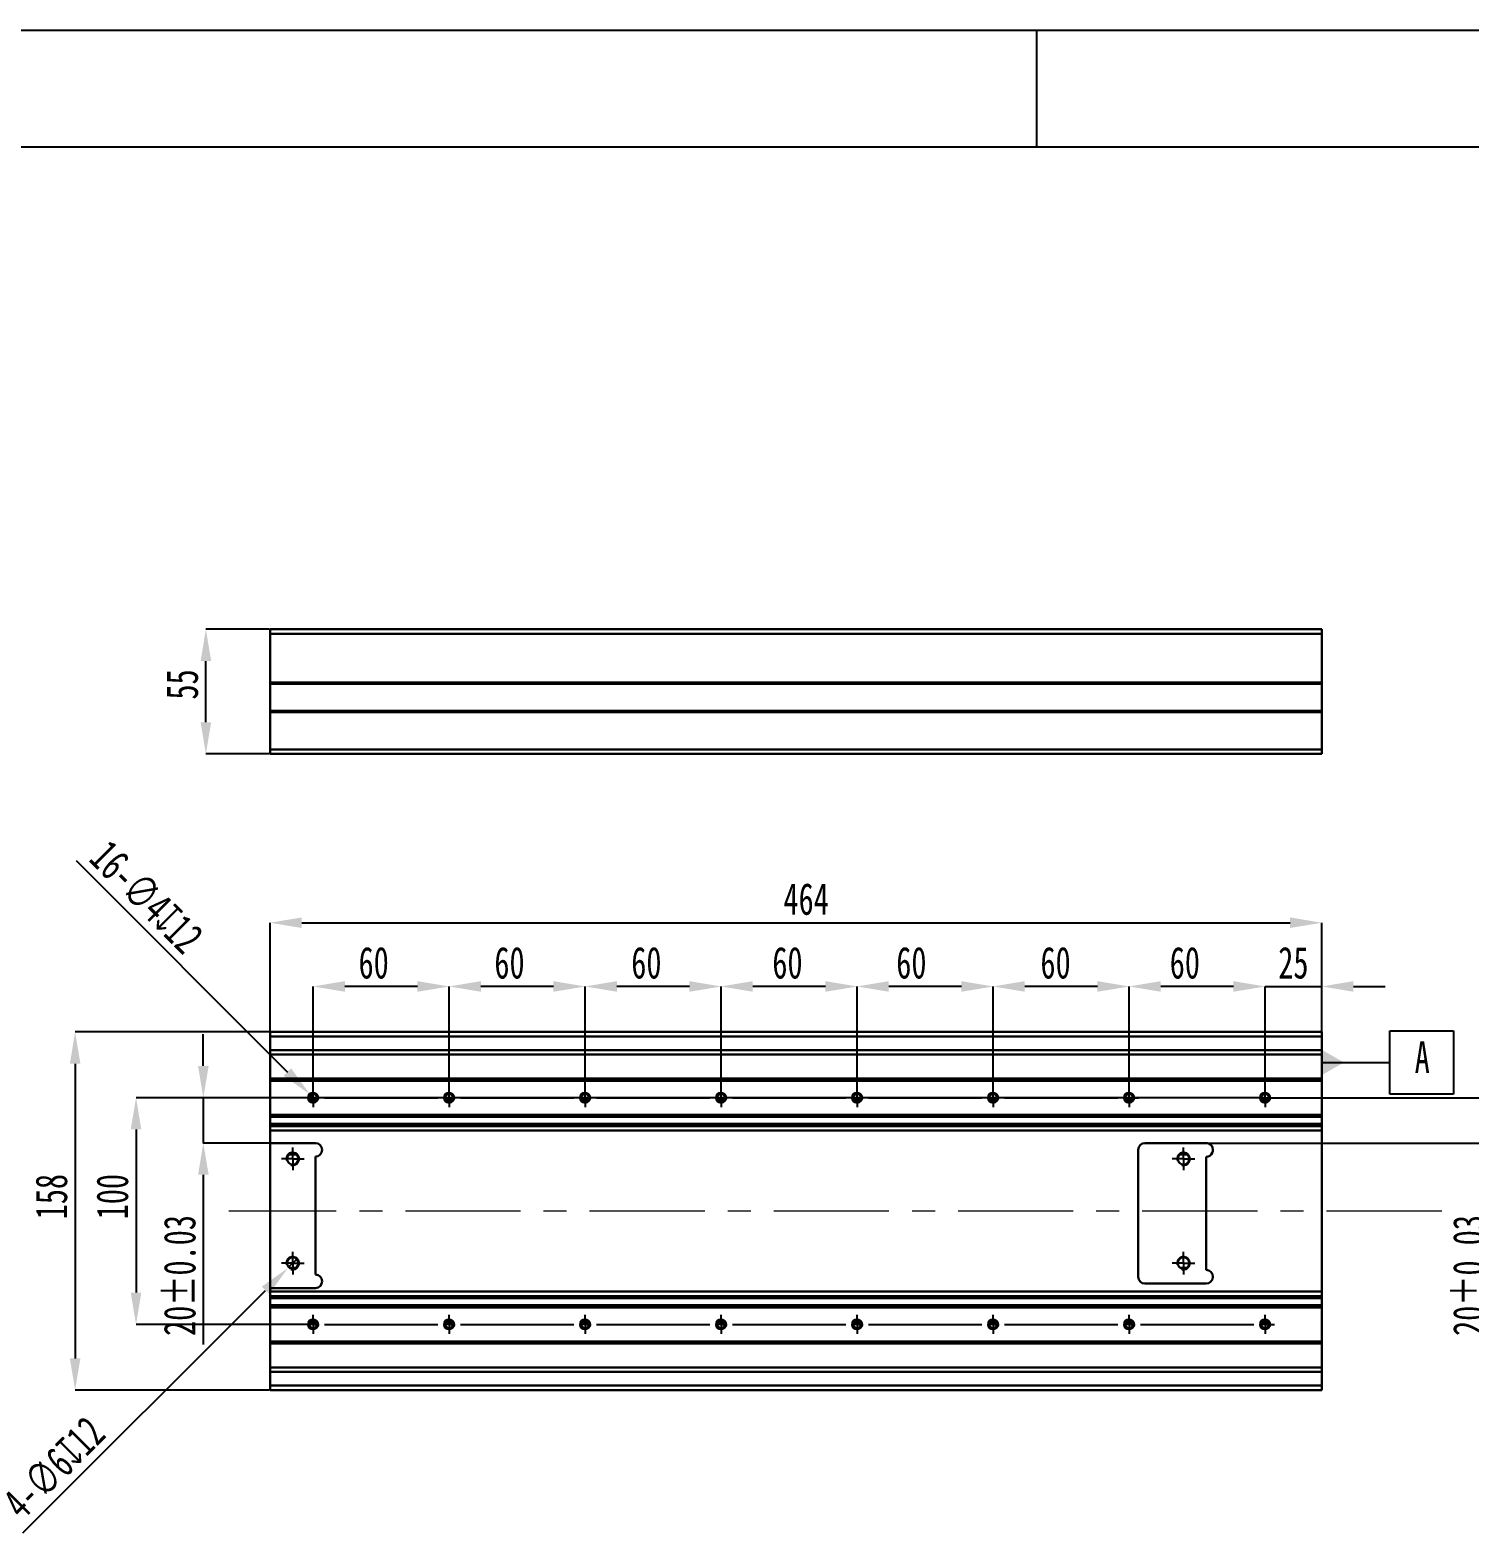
# Model space of a CAD drawing. Header units: millimetres. Extents: x 107 to 791, y -17 to 253.
# Drawn here: x 488.8 to 647.6, y 87.5 to 253.3 of the extents above; entities that cross this region are included whole.
import ezdxf

# ---------------------------------------------------------------- set-up
doc = ezdxf.new("R2010")
doc.units = ezdxf.units.MM
doc.header["$PDSIZE"] = -1
doc.linetypes.add('CENTERX2', pattern=[20.32, 12.7, -2.54, 2.54, -2.54])
doc.layers.add('SLD-0', color=179, linetype='Continuous')
doc.styles.add('SLDTEXTSTYLE5', font='TXT', dxfattribs={"width": 0.7})
doc.dimstyles.new('SLDDIMSTYLE0', dxfattribs={"dimtxt": 3.5, "dimasz": 3.5, "dimexe": 0, "dimexo": 0.0625, "dimgap": 0.875, "dimtad": 1, "dimlfac": 4, "dimrnd": 1e-09, "dimzin": 12, "dimdsep": 46, "dimtxsty": 'SLDTEXTSTYLE5', "dimsah": 1, "dimcen": 0.09, "dimadec": 0, "dimazin": 3, "dimtfac": 1, "dimtofl": 0, "dimtmove": 0, "dimatfit": 3, "dimfxl": 1, "dimfrac": 2, "dimtolj": 1, "dimtzin": 12, "dimarcsym": 0})
doc.dimstyles.new('SLDDIMSTYLE1', dxfattribs={"dimtxt": 3.5, "dimasz": 3.5, "dimexe": 0, "dimexo": 0.0625, "dimgap": 0.875, "dimtad": 1, "dimlfac": 4, "dimrnd": 1e-09, "dimzin": 12, "dimdsep": 46, "dimtxsty": 'SLDTEXTSTYLE5', "dimsah": 1, "dimcen": 0.09, "dimadec": 0, "dimazin": 3, "dimtfac": 1, "dimtmove": 0, "dimatfit": 0, "dimfxl": 1, "dimfrac": 2, "dimtolj": 1, "dimtzin": 12, "dimarcsym": 0})
doc.dimstyles.new('SLDDIMSTYLE2', dxfattribs={"dimtxt": 3.5, "dimasz": 3.5, "dimexe": 0, "dimexo": 0.0625, "dimgap": 0.875, "dimtad": 1, "dimlfac": 4, "dimrnd": 1e-09, "dimzin": 12, "dimdsep": 46, "dimtxsty": 'SLDTEXTSTYLE5', "dimblk1": 'NONE', "dimsah": 1, "dimcen": 0, "dimadec": 0, "dimazin": 3, "dimtfac": 1, "dimtmove": 0, "dimatfit": 3, "dimldrblk": 'NONE', "dimfxl": 1, "dimfrac": 2, "dimtolj": 1, "dimtzin": 12, "dimarcsym": 0})
doc.dimstyles.new('SLDDIMSTYLE3', dxfattribs={"dimtxt": 3.5, "dimasz": 3.5, "dimexe": 0, "dimexo": 0.0625, "dimgap": 0.875, "dimtad": 1, "dimlfac": 4, "dimrnd": 1e-09, "dimzin": 12, "dimdsep": 46, "dimtxsty": 'SLDTEXTSTYLE5', "dimsah": 1, "dimcen": 0.09, "dimadec": 0, "dimazin": 3, "dimtol": 1, "dimtp": 0.03, "dimtm": 0.03, "dimtfac": 1, "dimtmove": 0, "dimatfit": 0, "dimfxl": 1, "dimfrac": 2, "dimtolj": 1, "dimarcsym": 0})

# ---------------------------------------------------------------- blocks, each defined once
blk = doc.blocks.new('_D')
at = {"layer": 'Defpoints', "color": 0, "transparency": 16777216}
for p in [(631.24, 154.81), (515.24, 142.76), (631.24, 142.76)]:
    blk.add_point(p, dxfattribs=at)
at = {"layer": 'SLD-0', "color": 0, "lineweight": -2, "transparency": 16777216}
for p, q in [((515.24, 142.83), (515.24, 154.81)), ((518.74, 154.81), (627.74, 154.81)), ((631.24, 142.83), (631.24, 154.81))]:
    blk.add_line(p, q, dxfattribs=at)
at = {"layer": 'SLD-0', "color": 0, "transparency": 16777216}
for points in [[(518.74, 155.4), (518.74, 154.23), (515.24, 154.81)], [(627.74, 155.4), (627.74, 154.23), (631.24, 154.81)]]:
    blk.add_solid(points, dxfattribs=at)
at = {"layer": 'SLD-0', "color": 0, "transparency": 16777216, "insert": (574.37, 159.19), "char_height": 3.5, "attachment_point": 2, "style": 'SLDTEXTSTYLE5'}
blk.add_mtext('\\A1;464', dxfattribs=at)
blk = doc.blocks.new('_D_1')
at = {"layer": 'Defpoints', "color": 0, "transparency": 16777216}
for p in [(515.24, 142.76), (493.74, 103.26), (515.24, 103.26)]:
    blk.add_point(p, dxfattribs=at)
at = {"layer": 'SLD-0', "color": 0, "lineweight": -2, "transparency": 16777216}
for p, q in [((515.18, 142.76), (493.74, 142.76)), ((493.74, 139.26), (493.74, 106.76)), ((515.18, 103.26), (493.74, 103.26))]:
    blk.add_line(p, q, dxfattribs=at)
at = {"layer": 'SLD-0', "color": 0, "transparency": 16777216}
for points in [[(493.16, 139.26), (494.32, 139.26), (493.74, 142.76)], [(493.16, 106.76), (494.32, 106.76), (493.74, 103.26)]]:
    blk.add_solid(points, dxfattribs=at)
at = {"layer": 'SLD-0', "color": 0, "transparency": 16777216, "insert": (489.36, 124.6), "char_height": 3.5, "attachment_point": 2, "rotation": 90, "style": 'SLDTEXTSTYLE5'}
blk.add_mtext('\\A1;158', dxfattribs=at)
blk = doc.blocks.new('_D_2')
at = {"layer": 'Defpoints', "color": 0, "transparency": 16777216}
for p in [(631.24, 147.78), (631.24, 142.76), (624.99, 135.51)]:
    blk.add_point(p, dxfattribs=at)
at = {"layer": 'SLD-0', "color": 0, "lineweight": -2, "transparency": 16777216}
for p, q in [((621.49, 147.78), (617.99, 147.78)), ((624.99, 135.58), (624.99, 147.78)), ((624.99, 147.78), (631.24, 147.78)), ((631.24, 142.83), (631.24, 147.78)), ((634.74, 147.78), (638.24, 147.78))]:
    blk.add_line(p, q, dxfattribs=at)
at = {"layer": 'SLD-0', "color": 0, "transparency": 16777216}
for points in [[(621.49, 148.37), (621.49, 147.2), (624.99, 147.78)], [(634.74, 148.37), (634.74, 147.2), (631.24, 147.78)]]:
    blk.add_solid(points, dxfattribs=at)
at = {"layer": 'SLD-0', "color": 0, "transparency": 16777216, "insert": (628.11, 152.16), "char_height": 3.5, "attachment_point": 2, "style": 'SLDTEXTSTYLE5'}
blk.add_mtext('\\A1;25', dxfattribs=at)
blk = doc.blocks.new('_D_3')
at = {"layer": 'Defpoints', "color": 0, "transparency": 16777216}
for p in [(609.99, 147.78), (609.99, 135.51), (624.99, 135.51)]:
    blk.add_point(p, dxfattribs=at)
at = {"layer": 'SLD-0', "color": 0, "lineweight": -2, "transparency": 16777216}
for p, q in [((609.99, 135.58), (609.99, 147.78)), ((621.49, 147.78), (613.49, 147.78)), ((624.99, 135.58), (624.99, 147.78))]:
    blk.add_line(p, q, dxfattribs=at)
at = {"layer": 'SLD-0', "color": 0, "transparency": 16777216}
for points in [[(613.49, 148.37), (613.49, 147.2), (609.99, 147.78)], [(621.49, 148.37), (621.49, 147.2), (624.99, 147.78)]]:
    blk.add_solid(points, dxfattribs=at)
at = {"layer": 'SLD-0', "color": 0, "transparency": 16777216, "insert": (616.14, 152.16), "char_height": 3.5, "attachment_point": 2, "style": 'SLDTEXTSTYLE5'}
blk.add_mtext('\\A1;60', dxfattribs=at)
blk = doc.blocks.new('_D_4')
at = {"layer": 'Defpoints', "color": 0, "transparency": 16777216}
for p in [(594.99, 147.78), (594.99, 135.51), (609.99, 135.51)]:
    blk.add_point(p, dxfattribs=at)
at = {"layer": 'SLD-0', "color": 0, "lineweight": -2, "transparency": 16777216}
for p, q in [((594.99, 135.58), (594.99, 147.78)), ((606.49, 147.78), (598.49, 147.78)), ((609.99, 135.58), (609.99, 147.78))]:
    blk.add_line(p, q, dxfattribs=at)
at = {"layer": 'SLD-0', "color": 0, "transparency": 16777216}
for points in [[(598.49, 148.37), (598.49, 147.2), (594.99, 147.78)], [(606.49, 148.37), (606.49, 147.2), (609.99, 147.78)]]:
    blk.add_solid(points, dxfattribs=at)
at = {"layer": 'SLD-0', "color": 0, "transparency": 16777216, "insert": (601.88, 152.16), "char_height": 3.5, "attachment_point": 2, "style": 'SLDTEXTSTYLE5'}
blk.add_mtext('\\A1;60', dxfattribs=at)
blk = doc.blocks.new('_D_5')
at = {"layer": 'Defpoints', "color": 0, "transparency": 16777216}
for p in [(579.99, 147.78), (579.99, 135.51), (594.99, 135.51)]:
    blk.add_point(p, dxfattribs=at)
at = {"layer": 'SLD-0', "color": 0, "lineweight": -2, "transparency": 16777216}
for p, q in [((579.99, 135.58), (579.99, 147.78)), ((591.49, 147.78), (583.49, 147.78)), ((594.99, 135.58), (594.99, 147.78))]:
    blk.add_line(p, q, dxfattribs=at)
at = {"layer": 'SLD-0', "color": 0, "transparency": 16777216}
for points in [[(583.49, 148.37), (583.49, 147.2), (579.99, 147.78)], [(591.49, 148.37), (591.49, 147.2), (594.99, 147.78)]]:
    blk.add_solid(points, dxfattribs=at)
at = {"layer": 'SLD-0', "color": 0, "transparency": 16777216, "insert": (585.98, 152.16), "char_height": 3.5, "attachment_point": 2, "style": 'SLDTEXTSTYLE5'}
blk.add_mtext('\\A1;60', dxfattribs=at)
blk = doc.blocks.new('_D_6')
at = {"layer": 'Defpoints', "color": 0, "transparency": 16777216}
for p in [(564.99, 147.78), (564.99, 135.51), (579.99, 135.51)]:
    blk.add_point(p, dxfattribs=at)
at = {"layer": 'SLD-0', "color": 0, "lineweight": -2, "transparency": 16777216}
for p, q in [((564.99, 135.58), (564.99, 147.78)), ((576.49, 147.78), (568.49, 147.78)), ((579.99, 135.58), (579.99, 147.78))]:
    blk.add_line(p, q, dxfattribs=at)
at = {"layer": 'SLD-0', "color": 0, "transparency": 16777216}
for points in [[(568.49, 148.37), (568.49, 147.2), (564.99, 147.78)], [(576.49, 148.37), (576.49, 147.2), (579.99, 147.78)]]:
    blk.add_solid(points, dxfattribs=at)
at = {"layer": 'SLD-0', "color": 0, "transparency": 16777216, "insert": (572.31, 152.16), "char_height": 3.5, "attachment_point": 2, "style": 'SLDTEXTSTYLE5'}
blk.add_mtext('\\A1;60', dxfattribs=at)
blk = doc.blocks.new('_D_7')
at = {"layer": 'Defpoints', "color": 0, "transparency": 16777216}
for p in [(549.99, 147.78), (549.99, 135.51), (564.99, 135.51)]:
    blk.add_point(p, dxfattribs=at)
at = {"layer": 'SLD-0', "color": 0, "lineweight": -2, "transparency": 16777216}
for p, q in [((549.99, 135.58), (549.99, 147.78)), ((561.49, 147.78), (553.49, 147.78)), ((564.99, 135.58), (564.99, 147.78))]:
    blk.add_line(p, q, dxfattribs=at)
at = {"layer": 'SLD-0', "color": 0, "transparency": 16777216}
for points in [[(553.49, 148.37), (553.49, 147.2), (549.99, 147.78)], [(561.49, 148.37), (561.49, 147.2), (564.99, 147.78)]]:
    blk.add_solid(points, dxfattribs=at)
at = {"layer": 'SLD-0', "color": 0, "transparency": 16777216, "insert": (556.75, 152.16), "char_height": 3.5, "attachment_point": 2, "style": 'SLDTEXTSTYLE5'}
blk.add_mtext('\\A1;60', dxfattribs=at)
blk = doc.blocks.new('_D_8')
at = {"layer": 'Defpoints', "color": 0, "transparency": 16777216}
for p in [(534.99, 147.78), (534.99, 136.55), (549.99, 135.51)]:
    blk.add_point(p, dxfattribs=at)
at = {"layer": 'SLD-0', "color": 0, "lineweight": -2, "transparency": 16777216}
for p, q in [((534.99, 136.61), (534.99, 147.78)), ((546.49, 147.78), (538.49, 147.78)), ((549.99, 135.58), (549.99, 147.78))]:
    blk.add_line(p, q, dxfattribs=at)
at = {"layer": 'SLD-0', "color": 0, "transparency": 16777216}
for points in [[(538.49, 148.37), (538.49, 147.2), (534.99, 147.78)], [(546.49, 148.37), (546.49, 147.2), (549.99, 147.78)]]:
    blk.add_solid(points, dxfattribs=at)
at = {"layer": 'SLD-0', "color": 0, "transparency": 16777216, "insert": (541.65, 152.16), "char_height": 3.5, "attachment_point": 2, "style": 'SLDTEXTSTYLE5'}
blk.add_mtext('\\A1;60', dxfattribs=at)
blk = doc.blocks.new('_D_9')
at = {"layer": 'Defpoints', "color": 0, "transparency": 16777216}
for p in [(519.99, 147.78), (519.99, 135.51), (534.99, 135.51)]:
    blk.add_point(p, dxfattribs=at)
at = {"layer": 'SLD-0', "color": 0, "lineweight": -2, "transparency": 16777216}
for p, q in [((519.99, 135.58), (519.99, 147.78)), ((531.49, 147.78), (523.49, 147.78)), ((534.99, 135.58), (534.99, 147.78))]:
    blk.add_line(p, q, dxfattribs=at)
at = {"layer": 'SLD-0', "color": 0, "transparency": 16777216}
for points in [[(523.49, 148.37), (523.49, 147.2), (519.99, 147.78)], [(531.49, 148.37), (531.49, 147.2), (534.99, 147.78)]]:
    blk.add_solid(points, dxfattribs=at)
at = {"layer": 'SLD-0', "color": 0, "transparency": 16777216, "insert": (526.67, 152.16), "char_height": 3.5, "attachment_point": 2, "style": 'SLDTEXTSTYLE5'}
blk.add_mtext('\\A1;60', dxfattribs=at)
blk = doc.blocks.new('_D_10')
at = {"layer": 'Defpoints', "color": 0, "transparency": 16777216}
for p in [(519.99, 135.51), (500.46, 110.51), (519.99, 110.51)]:
    blk.add_point(p, dxfattribs=at)
at = {"layer": 'SLD-0', "color": 0, "lineweight": -2, "transparency": 16777216}
for p, q in [((519.93, 135.51), (500.46, 135.51)), ((500.46, 132.01), (500.46, 114.01)), ((519.93, 110.51), (500.46, 110.51))]:
    blk.add_line(p, q, dxfattribs=at)
at = {"layer": 'SLD-0', "color": 0, "transparency": 16777216}
for points in [[(499.87, 132.01), (501.04, 132.01), (500.46, 135.51)], [(499.87, 114.01), (501.04, 114.01), (500.46, 110.51)]]:
    blk.add_solid(points, dxfattribs=at)
at = {"layer": 'SLD-0', "color": 0, "transparency": 16777216, "insert": (496.08, 124.6), "char_height": 3.5, "attachment_point": 2, "rotation": 90, "style": 'SLDTEXTSTYLE5'}
blk.add_mtext('\\A1;100', dxfattribs=at)
blk = doc.blocks.new('_D_11')
at = {"layer": 'Defpoints', "color": 0, "transparency": 16777216}
for p in [(519.64, 135.87), (520.34, 135.16)]:
    blk.add_point(p, dxfattribs=at)
at = {"layer": 'SLD-0', "color": 0, "lineweight": -2, "transparency": 16777216}
for p, q in [((493.84, 161.67), (517.16, 138.34)), ((520.34, 135.16), (519.64, 135.87))]:
    blk.add_line(p, q, dxfattribs=at)
at = {"layer": 'SLD-0', "color": 0, "transparency": 16777216}
blk.add_solid([(517.57, 138.75), (516.75, 137.93), (519.64, 135.87)], dxfattribs=at)
at = {"layer": 'SLD-0', "color": 0, "transparency": 16777216, "insert": (497.6, 164.19), "char_height": 3.5, "attachment_point": 1, "rotation": 315, "style": 'SLDTEXTSTYLE5'}
blk.add_mtext('\\A1;16-∅4{\\fGDT;x}12', dxfattribs=at)
blk = doc.blocks.new('_NONE')
blk = doc.blocks.new('_D_12')
at = {"layer": 'Defpoints', "color": 0, "transparency": 16777216}
for p in [(518.27, 117.79), (517.21, 116.73)]:
    blk.add_point(p, dxfattribs=at)
at = {"layer": 'SLD-0', "color": 0, "lineweight": -2, "transparency": 16777216}
for p, q in [((518.27, 117.79), (517.21, 116.73)), ((487.98, 87.51), (514.73, 114.26))]:
    blk.add_line(p, q, dxfattribs=at)
at = {"layer": 'SLD-0', "color": 0, "transparency": 16777216}
blk.add_solid([(514.32, 114.67), (515.15, 113.85), (517.21, 116.73)], dxfattribs=at)
at = {"layer": 'SLD-0', "color": 0, "transparency": 16777216, "insert": (485.45, 91.27), "char_height": 3.5, "attachment_point": 1, "rotation": 45, "style": 'SLDTEXTSTYLE5'}
blk.add_mtext('\\A1;4-∅6{\\fGDT;x}12', dxfattribs=at)
blk = doc.blocks.new('_D_13')
at = {"layer": 'Defpoints', "color": 0, "transparency": 16777216}
for p in [(624.99, 135.51), (650.08, 135.51), (618.39, 130.51)]:
    blk.add_point(p, dxfattribs=at)
at = {"layer": 'SLD-0', "color": 0, "lineweight": -2, "transparency": 16777216}
for p, q in [((650.08, 139.01), (650.08, 142.51)), ((625.05, 135.51), (650.08, 135.51)), ((650.08, 135.51), (650.08, 130.51)), ((618.45, 130.51), (650.08, 130.51)), ((650.08, 127.01), (650.08, 108.29))]:
    blk.add_line(p, q, dxfattribs=at)
at = {"layer": 'SLD-0', "color": 0, "transparency": 16777216}
for points in [[(649.5, 139.01), (650.66, 139.01), (650.08, 135.51)], [(649.5, 127.01), (650.66, 127.01), (650.08, 130.51)]]:
    blk.add_solid(points, dxfattribs=at)
at = {"layer": 'SLD-0', "color": 0, "transparency": 16777216, "insert": (645.71, 115.9), "char_height": 3.5, "attachment_point": 2, "rotation": 90, "style": 'SLDTEXTSTYLE5'}
blk.add_mtext('\\A1;20±0.03', dxfattribs=at)
blk = doc.blocks.new('_D_14')
at = {"layer": 'Defpoints', "color": 0, "transparency": 16777216}
for p in [(624.99, 135.51), (507.88, 130.51), (515.24, 130.51)]:
    blk.add_point(p, dxfattribs=at)
at = {"layer": 'SLD-0', "color": 0, "lineweight": -2, "transparency": 16777216}
for p, q in [((507.88, 139.01), (507.88, 142.51)), ((624.93, 135.51), (507.88, 135.51)), ((507.88, 135.51), (507.88, 130.51)), ((515.18, 130.51), (507.88, 130.51)), ((507.88, 127.01), (507.88, 108.29))]:
    blk.add_line(p, q, dxfattribs=at)
at = {"layer": 'SLD-0', "color": 0, "transparency": 16777216}
for points in [[(507.3, 139.01), (508.47, 139.01), (507.88, 135.51)], [(507.3, 127.01), (508.47, 127.01), (507.88, 130.51)]]:
    blk.add_solid(points, dxfattribs=at)
at = {"layer": 'SLD-0', "color": 0, "transparency": 16777216, "insert": (503.51, 115.9), "char_height": 3.5, "attachment_point": 2, "rotation": 90, "style": 'SLDTEXTSTYLE5'}
blk.add_mtext('\\A1;20±0.03', dxfattribs=at)
blk = doc.blocks.new('SW_CENTERMARKSYMBOL_0')
at = {"layer": 'SLD-0', "color": 0}
for p, q in [((-0.625, 25), (-1.0375, 25)), ((0, 25), (-0.625, 25)), ((0, 25.625), (0, 26.0375)), ((0, 25), (0, 25.625)), ((0, 25), (0, 24.375)), ((0, 25), (0.625, 25)), ((1.25, 25), (13.75, 25)), ((15, 25), (14.375, 25)), ((15, 25.625), (15, 26.0375)), ((15, 25), (15, 25.625)), ((15, 25), (15, 24.375)), ((15, 25), (15.625, 25)), ((16.25, 25), (28.75, 25)), ((30, 25), (29.375, 25)), ((30, 25.625), (30, 26.0375)), ((30, 25), (30, 25.625)), ((30, 25), (30, 24.375)), ((30, 25), (30.625, 25)), ((31.25, 25), (43.75, 25)), ((45, 25), (44.375, 25)), ((45, 25.625), (45, 26.0375)), ((45, 25), (45, 25.625)), ((45, 25), (45, 24.375)), ((45, 25), (45.625, 25)), ((46.25, 25), (58.75, 25)), ((60, 25), (59.375, 25)), ((60, 25.625), (60, 26.0375)), ((60, 25), (60, 25.625)), ((60, 25), (60, 24.375)), ((60, 25), (60.625, 25)), ((61.25, 25), (73.75, 25)), ((75, 25), (74.375, 25)), ((75, 25.625), (75, 26.0375)), ((75, 25), (75, 25.625)), ((75, 25), (75, 24.375)), ((75, 25), (75.625, 25)), ((76.25, 25), (88.75, 25)), ((90, 25), (89.375, 25)), ((90, 25.625), (90, 26.0375)), ((90, 25), (90, 25.625)), ((90, 25), (90, 24.375)), ((90, 25), (90.625, 25)), ((90.625, 25), (91.0375, 25)), ((104.375, 25), (103.9625, 25)), ((105, 25), (104.375, 25)), ((105, 25.625), (105, 26.0375)), ((105, 25), (105, 25.625)), ((105, 25), (105, 24.375)), ((105, 25), (105.625, 25)), ((105.625, 25), (106.0375, 25)), ((0, 24.375), (0, 23.9625)), ((15, 24.375), (15, 23.9625)), ((30, 24.375), (30, 23.9625)), ((45, 24.375), (45, 23.9625)), ((60, 24.375), (60, 23.9625)), ((75, 24.375), (75, 23.9625)), ((90, 24.375), (90, 23.9625)), ((105, 24.375), (105, 23.9625)), ((-0.625, 0), (-1.0375, 0)), ((0, 0), (-0.625, 0)), ((0, 0.625), (0, 1.0375)), ((0, 0), (0, 0.625)), ((0, 0), (0, -0.625)), ((0, 0), (0.625, 0)), ((1.25, 0), (13.75, 0)), ((15, 0), (14.375, 0)), ((15, 0.625), (15, 1.0375)), ((15, 0), (15, 0.625)), ((15, 0), (15, -0.625)), ((15, 0), (15.625, 0)), ((16.25, 0), (28.75, 0)), ((30, 0), (29.375, 0)), ((30, 0.625), (30, 1.0375)), ((30, 0), (30, 0.625)), ((30, 0), (30, -0.625)), ((30, 0), (30.625, 0)), ((31.25, 0), (43.75, 0)), ((45, 0), (44.375, 0)), ((45, 0.625), (45, 1.0375)), ((45, 0), (45, 0.625)), ((45, 0), (45, -0.625)), ((45, 0), (45.625, 0)), ((46.25, 0), (58.75, 0)), ((60, 0), (59.375, 0)), ((60, 0.625), (60, 1.0375)), ((60, 0), (60, 0.625)), ((60, 0), (60, -0.625)), ((60, 0), (60.625, 0)), ((61.25, 0), (73.75, 0)), ((75, 0), (74.375, 0)), ((75, 0.625), (75, 1.0375)), ((75, 0), (75, 0.625)), ((75, 0), (75, -0.625)), ((75, 0), (75.625, 0)), ((76.25, 0), (88.75, 0)), ((90, 0), (89.375, 0)), ((90, 0.625), (90, 1.0375)), ((90, 0), (90, 0.625)), ((90, 0), (90, -0.625)), ((90, 0), (90.625, 0)), ((91.25, 0), (103.75, 0)), ((105, 0), (104.375, 0)), ((105, 0.625), (105, 1.0375)), ((105, 0), (105, 0.625)), ((105, 0), (105, -0.625)), ((105, 0), (105.625, 0)), ((105.625, 0), (106.0375, 0)), ((0, -0.625), (0, -1.0375)), ((15, -0.625), (15, -1.0375)), ((30, -0.625), (30, -1.0375)), ((45, -0.625), (45, -1.0375)), ((60, -0.625), (60, -1.0375)), ((75, -0.625), (75, -1.0375)), ((90, -0.625), (90, -1.0375)), ((105, -0.625), (105, -1.0375))]:
    blk.add_line(p, q, dxfattribs=at)
blk = doc.blocks.new('SW_CENTERMARKSYMBOL_1')
at = {"layer": 'SLD-0', "color": 0}
for p, q in [((-0.625, 0), (-1.25, 0)), ((0, 0), (-0.625, 0)), ((0, 0.625), (0, 1.25)), ((0, 0), (0, 0.625)), ((0, 0), (0, -0.625)), ((0, 0), (0.625, 0)), ((0.625, 0), (1.25, 0)), ((0, -0.625), (0, -1.25))]:
    blk.add_line(p, q, dxfattribs=at)
blk = doc.blocks.new('SW_CENTERMARKSYMBOL_2')
at = {"layer": 'SLD-0', "color": 0}
for p, q in [((-0.625, 0), (-1.25, 0)), ((0, 0), (-0.625, 0)), ((0, 0.625), (0, 1.25)), ((0, 0), (0, 0.625)), ((0, 0), (0, -0.625)), ((0, 0), (0.625, 0)), ((0.625, 0), (1.25, 0)), ((0, -0.625), (0, -1.25))]:
    blk.add_line(p, q, dxfattribs=at)
blk = doc.blocks.new('SW_CENTERMARKSYMBOL_3')
at = {"layer": 'SLD-0', "color": 0}
for p, q in [((-0.625, 0), (-1.25, 0)), ((0, 0), (-0.625, 0)), ((0, 0.625), (0, 1.25)), ((0, 0), (0, 0.625)), ((0, 0), (0, -0.625)), ((0, 0), (0.625, 0)), ((0.625, 0), (1.25, 0)), ((0, -0.625), (0, -1.25))]:
    blk.add_line(p, q, dxfattribs=at)
blk = doc.blocks.new('SW_CENTERMARKSYMBOL_4')
at = {"layer": 'SLD-0', "color": 0}
for p, q in [((-0.625, 0), (-1.25, 0)), ((0, 0), (-0.625, 0)), ((0, 0.625), (0, 1.25)), ((0, 0), (0, 0.625)), ((0, 0), (0, -0.625)), ((0, 0), (0.625, 0)), ((0.625, 0), (1.25, 0)), ((0, -0.625), (0, -1.25))]:
    blk.add_line(p, q, dxfattribs=at)
blk = doc.blocks.new('SW_DATUMTAG_0')
at = {"layer": 'SLD-0', "color": 0}
for p, q in [((-2.73, -1.33), (-2.73, 5.67)), ((-2.73, 5.67), (4.27, 5.67)), ((4.27, 5.67), (4.27, -1.33)), ((-10.25, 2.17), (-2.73, 2.17)), ((4.27, -1.33), (-2.73, -1.33))]:
    blk.add_line(p, q, dxfattribs=at)
blk.add_solid([(-10.25, 0.77), (-10.25, 3.57), (-7.8, 2.17)], dxfattribs=at)
at = {"layer": 'SLD-0', "color": 0, "insert": (0, 4.51), "char_height": 3.5, "attachment_point": 1, "style": 'SLDTEXTSTYLE5'}
blk.add_mtext('A', dxfattribs=at)
blk = doc.blocks.new('_D_21')
at = {"layer": 'Defpoints', "color": 0, "transparency": 16777216}
for p in [(508.16, 187.18), (515.24, 187.18), (515.24, 173.43)]:
    blk.add_point(p, dxfattribs=at)
at = {"layer": 'SLD-0', "color": 0, "lineweight": -2, "transparency": 16777216}
for p, q in [((515.18, 187.18), (508.16, 187.18)), ((508.16, 176.93), (508.16, 183.68)), ((515.18, 173.43), (508.16, 173.43))]:
    blk.add_line(p, q, dxfattribs=at)
at = {"layer": 'SLD-0', "color": 0, "transparency": 16777216}
for points in [[(507.58, 183.68), (508.75, 183.68), (508.16, 187.18)], [(507.58, 176.93), (508.75, 176.93), (508.16, 173.43)]]:
    blk.add_solid(points, dxfattribs=at)
at = {"layer": 'SLD-0', "color": 0, "transparency": 16777216, "insert": (503.79, 181.09), "char_height": 3.5, "attachment_point": 2, "rotation": 90, "style": 'SLDTEXTSTYLE5'}
blk.add_mtext('\\A1;55', dxfattribs=at)

msp = doc.modelspace()

# ---------------------------------------------------------------- linework, layer by layer
at = {"color": 7, "linetype": 'Continuous'}
for p, q in [((408.4676, 253.2739), (791.1519, 253.2739)), ((599.8097, 240.3889), (599.8097, 253.2739)), ((421.3526, 240.3889), (778.2669, 240.3889))]:
    msp.add_line(p, q, dxfattribs=at)
at = {"color": 7, "linetype": 'Continuous', "lineweight": 30}
for p, q in [((515.24, 187.1788), (631.24, 187.1788)), ((515.24, 186.6788), (515.24, 187.1788)), ((631.24, 186.6788), (515.24, 186.6788)), ((515.24, 181.3038), (515.24, 186.6788)), ((631.24, 187.1788), (631.24, 186.6788)), ((631.24, 186.6788), (631.24, 181.3038)), ((515.24, 181.3038), (631.24, 181.3038)), ((515.24, 181.1788), (515.24, 181.3038)), ((631.24, 181.1788), (515.24, 181.1788)), ((515.24, 181.1788), (515.24, 178.1788)), ((631.24, 181.3038), (631.24, 181.1788)), ((631.24, 181.1788), (631.24, 178.1788)), ((515.24, 178.1788), (631.24, 178.1788)), ((515.24, 178.0538), (515.24, 178.1788)), ((631.24, 178.0538), (515.24, 178.0538)), ((515.24, 173.9288), (515.24, 178.0538)), ((631.24, 178.1788), (631.24, 178.0538)), ((631.24, 178.0538), (631.24, 173.9288)), ((515.24, 173.4288), (515.24, 173.9288)), ((515.24, 173.9288), (631.24, 173.9288)), ((631.24, 173.4288), (515.24, 173.4288)), ((631.24, 173.9288), (631.24, 173.4288)), ((515.24, 142.2637), (515.24, 142.7637)), ((515.24, 142.7637), (631.24, 142.7637)), ((631.24, 142.7637), (631.24, 142.2637)), ((631.24, 142.2637), (515.24, 142.2637)), ((515.24, 140.7637), (515.24, 142.2637)), ((631.24, 142.2637), (631.24, 140.7637)), ((515.24, 140.2637), (515.24, 140.7637)), ((515.24, 140.7637), (631.24, 140.7637)), ((631.24, 140.2637), (515.24, 140.2637)), ((515.24, 137.6387), (515.24, 140.2637)), ((631.24, 140.7637), (631.24, 140.2637)), ((631.24, 140.2637), (631.24, 137.6387)), ((515.24, 137.6387), (631.24, 137.6387)), ((515.24, 137.3887), (515.24, 137.6387)), ((631.24, 137.6387), (631.24, 137.3887)), ((631.24, 137.3887), (515.24, 137.3887)), ((515.24, 133.6387), (515.24, 137.3887)), ((631.24, 137.3887), (631.24, 133.6387)), ((515.24, 133.6387), (631.24, 133.6387)), ((515.24, 133.3887), (515.24, 133.6387)), ((631.24, 133.3887), (515.24, 133.3887)), ((515.24, 132.6387), (515.24, 133.3887)), ((515.24, 132.6387), (631.24, 132.6387)), ((515.24, 132.3887), (515.24, 132.6387)), ((631.24, 133.6387), (631.24, 133.3887)), ((631.24, 132.6387), (631.24, 133.3887)), ((631.24, 132.6387), (631.24, 132.3887)), ((631.24, 132.3887), (515.24, 132.3887)), ((515.24, 131.8887), (515.24, 132.3887)), ((631.24, 131.8887), (515.24, 131.8887)), ((515.24, 130.5137), (515.24, 131.8887)), ((631.24, 132.3887), (631.24, 131.8887)), ((631.24, 114.1387), (631.24, 131.8887)), ((515.24, 130.5137), (520.24, 130.5137)), ((515.24, 114.5137), (515.24, 130.5137)), ((610.99, 115.7637), (610.99, 129.7637)), ((611.74, 130.5137), (618.3872, 130.5137)), ((518.115, 129.2637), (517.365, 129.2637)), ((520.24, 129.0137), (520.24, 116.0137)), ((616.365, 129.2637), (615.615, 129.2637)), ((618.49, 129.0067), (618.49, 116.5137)), ((518.115, 116.7637), (517.365, 116.7637)), ((616.365, 116.7637), (615.615, 116.7637)), ((520.24, 114.5137), (515.24, 114.5137)), ((515.24, 114.1387), (515.24, 114.5137)), ((618.49, 115.0137), (611.74, 115.0137)), ((515.24, 114.1387), (631.24, 114.1387)), ((515.24, 113.6387), (515.24, 114.1387)), ((515.24, 113.6387), (631.24, 113.6387)), ((515.24, 113.3887), (515.24, 113.6387)), ((631.24, 113.3887), (515.24, 113.3887)), ((515.24, 112.6387), (515.24, 113.3887)), ((631.24, 114.1387), (631.24, 113.6387)), ((631.24, 113.6387), (631.24, 113.3887)), ((631.24, 113.3887), (631.24, 112.6387)), ((515.24, 112.6387), (631.24, 112.6387)), ((515.24, 112.3887), (515.24, 112.6387)), ((631.24, 112.3887), (515.24, 112.3887)), ((515.24, 108.6387), (515.24, 112.3887)), ((631.24, 112.6387), (631.24, 112.3887)), ((631.24, 108.6387), (631.24, 112.3887)), ((515.24, 108.6387), (631.24, 108.6387)), ((515.24, 108.3887), (515.24, 108.6387)), ((631.24, 108.3887), (515.24, 108.3887)), ((515.24, 105.7637), (515.24, 108.3887)), ((631.24, 108.6387), (631.24, 108.3887)), ((631.24, 108.3887), (631.24, 105.7637)), ((515.24, 105.2637), (515.24, 105.7637)), ((515.24, 105.7637), (631.24, 105.7637)), ((631.24, 105.2637), (515.24, 105.2637)), ((515.24, 103.7637), (515.24, 105.2637)), ((631.24, 105.7637), (631.24, 105.2637)), ((631.24, 105.2637), (631.24, 103.7637)), ((515.24, 103.7637), (631.24, 103.7637)), ((515.24, 103.2637), (515.24, 103.7637)), ((631.24, 103.2637), (515.24, 103.2637)), ((631.24, 103.7637), (631.24, 103.2637))]:
    msp.add_line(p, q, dxfattribs=at)
for centre, radius in [((519.99, 135.5137), 0.55), ((534.99, 135.5137), 0.55), ((549.99, 135.5137), 0.55), ((564.99, 135.5137), 0.55), ((579.99, 135.5137), 0.55), ((594.99, 135.5137), 0.55), ((609.99, 135.5137), 0.55), ((624.99, 135.5137), 0.55), ((519.99, 135.5137), 0.4125), ((534.99, 135.5137), 0.4125), ((549.99, 135.5137), 0.4125), ((564.99, 135.5137), 0.4125), ((579.99, 135.5137), 0.4125), ((594.99, 135.5137), 0.4125), ((609.99, 135.5137), 0.4125), ((624.99, 135.5137), 0.4125), ((517.74, 128.7637), 0.625), ((615.99, 128.7637), 0.625), ((517.74, 117.2637), 0.625), ((615.99, 117.2637), 0.625), ((519.99, 110.5137), 0.55), ((519.99, 110.5137), 0.4125), ((534.99, 110.5137), 0.55), ((534.99, 110.5137), 0.4125), ((549.99, 110.5137), 0.55), ((549.99, 110.5137), 0.4125), ((564.99, 110.5137), 0.55), ((564.99, 110.5137), 0.4125), ((579.99, 110.5137), 0.55), ((579.99, 110.5137), 0.4125), ((594.99, 110.5137), 0.55), ((594.99, 110.5137), 0.4125), ((609.99, 110.5137), 0.55), ((609.99, 110.5137), 0.4125), ((624.99, 110.5137), 0.55), ((624.99, 110.5137), 0.4125)]:
    msp.add_circle(centre, radius, dxfattribs=at)
at = {"color": 7, "linetype": 'Continuous', "lineweight": 0}
for centre, radius in [((519.99, 135.5137), 0.5), ((534.99, 135.5137), 0.5), ((549.99, 135.5137), 0.5), ((564.99, 135.5137), 0.5), ((579.99, 135.5137), 0.5), ((594.99, 135.5137), 0.5), ((609.99, 135.5137), 0.5), ((624.99, 135.5137), 0.5), ((517.74, 128.7637), 0.75), ((615.99, 128.7637), 0.75), ((517.74, 117.2637), 0.75), ((615.99, 117.2637), 0.75), ((519.99, 110.5137), 0.5), ((534.99, 110.5137), 0.5), ((549.99, 110.5137), 0.5), ((564.99, 110.5137), 0.5), ((579.99, 110.5137), 0.5), ((594.99, 110.5137), 0.5), ((609.99, 110.5137), 0.5), ((624.99, 110.5137), 0.5)]:
    msp.add_arc(centre, radius, 255, 195, dxfattribs=at)
at = {"color": 7, "linetype": 'Continuous', "lineweight": 30}
for centre, radius, start, end in [((520.24, 129.7637), 0.75, 270, 90), ((611.74, 129.7637), 0.75, 90, 180), ((618.49, 129.7637), 0.757, 270, 97.80377), ((618.49, 115.7637), 0.75, 270, 90), ((520.24, 115.2637), 0.75, 270, 90), ((611.74, 115.7637), 0.75, 180, 270)]:
    msp.add_arc(centre, radius, start, end, dxfattribs=at)
for points, knots in [([(520.3829, 135.3881), (520.3525, 135.3868), (520.2916, 135.384), (520.2074, 135.3749), (520.1295, 135.3654), (520.064, 135.3584), (520.0017, 135.3554), (519.9381, 135.3567), (519.8686, 135.3631), (519.7857, 135.3733), (519.6952, 135.3836), (519.6298, 135.3866), (519.5971, 135.3881)], [0, 0, 0, 0, 0.12246055, 0.24530278, 0.33274438, 0.42115048, 0.4857311, 0.55236075, 0.64341853, 0.73674388, 0.86808221, 1, 1, 1, 1]), ([(535.3829, 135.3881), (535.3525, 135.3868), (535.2916, 135.384), (535.2074, 135.3749), (535.1295, 135.3654), (535.064, 135.3584), (535.0017, 135.3554), (534.9381, 135.3567), (534.8686, 135.3631), (534.7857, 135.3733), (534.6952, 135.3836), (534.6298, 135.3866), (534.5971, 135.3881)], [0, 0, 0, 0, 0.12246055, 0.24530278, 0.33274438, 0.42115048, 0.4857311, 0.55236075, 0.64341853, 0.73674388, 0.86808221, 1, 1, 1, 1]), ([(550.3829, 135.3881), (550.3208, 135.3864), (550.2586, 135.3807), (550.1616, 135.3694), (550.1288, 135.3652), (550.0607, 135.3584), (550.0251, 135.356), (549.9542, 135.356), (549.9184, 135.3585), (549.8507, 135.3653), (549.8179, 135.3694), (549.7211, 135.3807), (549.659, 135.3864), (549.5971, 135.3881)], [0, 0, 0, 0, 0.25, 0.25, 0.375, 0.375, 0.5, 0.5, 0.625, 0.625, 0.75, 0.75, 1, 1, 1, 1]), ([(565.3829, 135.3881), (565.3208, 135.3864), (565.2586, 135.3807), (565.1616, 135.3694), (565.1288, 135.3652), (565.0607, 135.3584), (565.0251, 135.356), (564.9542, 135.356), (564.9184, 135.3585), (564.8507, 135.3653), (564.8179, 135.3694), (564.7211, 135.3807), (564.659, 135.3864), (564.5971, 135.3881)], [0, 0, 0, 0, 0.25, 0.25, 0.375, 0.375, 0.5, 0.5, 0.625, 0.625, 0.75, 0.75, 1, 1, 1, 1]), ([(580.3829, 135.3881), (580.3208, 135.3864), (580.2586, 135.3807), (580.1616, 135.3694), (580.1288, 135.3652), (580.0607, 135.3584), (580.0251, 135.356), (579.9542, 135.356), (579.9184, 135.3585), (579.8507, 135.3653), (579.8179, 135.3694), (579.7211, 135.3807), (579.659, 135.3864), (579.5971, 135.3881)], [0, 0, 0, 0, 0.25, 0.25, 0.375, 0.375, 0.5, 0.5, 0.625, 0.625, 0.75, 0.75, 1, 1, 1, 1]), ([(595.3829, 135.3881), (595.3208, 135.3864), (595.2586, 135.3807), (595.1616, 135.3694), (595.1288, 135.3652), (595.0607, 135.3584), (595.0251, 135.356), (594.9542, 135.356), (594.9184, 135.3585), (594.8507, 135.3653), (594.8179, 135.3694), (594.7211, 135.3807), (594.659, 135.3864), (594.5971, 135.3881)], [0, 0, 0, 0, 0.25, 0.25, 0.375, 0.375, 0.5, 0.5, 0.625, 0.625, 0.75, 0.75, 1, 1, 1, 1]), ([(610.3829, 135.3881), (610.3208, 135.3864), (610.2586, 135.3807), (610.1616, 135.3694), (610.1288, 135.3652), (610.0607, 135.3584), (610.0251, 135.356), (609.9542, 135.356), (609.9184, 135.3585), (609.8507, 135.3653), (609.8179, 135.3694), (609.7211, 135.3807), (609.659, 135.3864), (609.5971, 135.3881)], [0, 0, 0, 0, 0.25, 0.25, 0.375, 0.375, 0.5, 0.5, 0.625, 0.625, 0.75, 0.75, 1, 1, 1, 1]), ([(625.3829, 135.3881), (625.3208, 135.3864), (625.2586, 135.3807), (625.1616, 135.3694), (625.1288, 135.3652), (625.0607, 135.3584), (625.0251, 135.356), (624.9542, 135.356), (624.9184, 135.3585), (624.8507, 135.3653), (624.8179, 135.3694), (624.7211, 135.3807), (624.659, 135.3864), (624.5971, 135.3881)], [0, 0, 0, 0, 0.25, 0.25, 0.375, 0.375, 0.5, 0.5, 0.625, 0.625, 0.75, 0.75, 1, 1, 1, 1]), ([(519.5971, 110.6394), (519.658, 110.6431), (519.7624, 110.6496), (519.9084, 110.6707), (520.0513, 110.673), (520.2069, 110.6508), (520.3177, 110.6436), (520.3829, 110.6394)], [0, 0, 0, 0, 0.2455745, 0.42139641, 0.55226557, 0.73646598, 1, 1, 1, 1]), ([(534.5971, 110.6394), (534.658, 110.6431), (534.7624, 110.6496), (534.9084, 110.6707), (535.0513, 110.673), (535.2069, 110.6508), (535.3177, 110.6436), (535.3829, 110.6394)], [0, 0, 0, 0, 0.2455745, 0.42139641, 0.55226557, 0.73646598, 1, 1, 1, 1]), ([(549.5971, 110.6394), (549.6591, 110.6411), (549.7213, 110.6468), (549.8184, 110.6581), (549.8512, 110.6623), (549.9192, 110.6691), (549.9549, 110.6715), (550.0257, 110.6715), (550.0615, 110.669), (550.1293, 110.6622), (550.1621, 110.6581), (550.2589, 110.6468), (550.321, 110.6411), (550.3829, 110.6394)], [0, 0, 0, 0, 0.25, 0.25, 0.375, 0.375, 0.5, 0.5, 0.625, 0.625, 0.75, 0.75, 1, 1, 1, 1]), ([(564.5971, 110.6394), (564.6591, 110.6411), (564.7213, 110.6468), (564.8184, 110.6581), (564.8512, 110.6623), (564.9192, 110.6691), (564.9549, 110.6715), (565.0257, 110.6715), (565.0615, 110.669), (565.1293, 110.6622), (565.1621, 110.6581), (565.2589, 110.6468), (565.321, 110.6411), (565.3829, 110.6394)], [0, 0, 0, 0, 0.25, 0.25, 0.375, 0.375, 0.5, 0.5, 0.625, 0.625, 0.75, 0.75, 1, 1, 1, 1]), ([(579.5971, 110.6394), (579.6591, 110.6411), (579.7213, 110.6468), (579.8184, 110.6581), (579.8512, 110.6623), (579.9192, 110.6691), (579.9549, 110.6715), (580.0257, 110.6715), (580.0615, 110.669), (580.1293, 110.6622), (580.1621, 110.6581), (580.2589, 110.6468), (580.321, 110.6411), (580.3829, 110.6394)], [0, 0, 0, 0, 0.25, 0.25, 0.375, 0.375, 0.5, 0.5, 0.625, 0.625, 0.75, 0.75, 1, 1, 1, 1]), ([(594.5971, 110.6394), (594.6591, 110.6411), (594.7213, 110.6468), (594.8184, 110.6581), (594.8512, 110.6623), (594.9192, 110.6691), (594.9549, 110.6715), (595.0257, 110.6715), (595.0615, 110.669), (595.1293, 110.6622), (595.1621, 110.6581), (595.2589, 110.6468), (595.321, 110.6411), (595.3829, 110.6394)], [0, 0, 0, 0, 0.25, 0.25, 0.375, 0.375, 0.5, 0.5, 0.625, 0.625, 0.75, 0.75, 1, 1, 1, 1]), ([(609.5971, 110.6394), (609.6591, 110.6411), (609.7213, 110.6468), (609.8184, 110.6581), (609.8512, 110.6623), (609.9192, 110.6691), (609.9549, 110.6715), (610.0257, 110.6715), (610.0615, 110.669), (610.1293, 110.6622), (610.1621, 110.6581), (610.2589, 110.6468), (610.321, 110.6411), (610.3829, 110.6394)], [0, 0, 0, 0, 0.25, 0.25, 0.375, 0.375, 0.5, 0.5, 0.625, 0.625, 0.75, 0.75, 1, 1, 1, 1]), ([(624.5971, 110.6394), (624.6591, 110.6411), (624.7213, 110.6468), (624.8184, 110.6581), (624.8512, 110.6623), (624.9192, 110.6691), (624.9549, 110.6715), (625.0257, 110.6715), (625.0615, 110.669), (625.1293, 110.6622), (625.1621, 110.6581), (625.2589, 110.6468), (625.321, 110.6411), (625.3829, 110.6394)], [0, 0, 0, 0, 0.25, 0.25, 0.375, 0.375, 0.5, 0.5, 0.625, 0.625, 0.75, 0.75, 1, 1, 1, 1])]:
    msp.add_open_spline(points, degree=3, knots=knots, dxfattribs=at)
at = {"layer": 'SLD-0', "color": 3, "linetype": 'CENTERX2', "lineweight": 0}
msp.add_line((644.4681, 123.0137), (510.6834, 123.0137), dxfattribs=at)

# ---------------------------------------------------------------- block references
at = {"layer": 'SLD-0', "color": 3}
msp.add_blockref('SW_DATUMTAG_0', (641.4895, 137.2297), dxfattribs=at)
at = {"layer": 'SLD-0'}
for name, p in [('SW_CENTERMARKSYMBOL_0', (519.99, 110.5137)), ('SW_CENTERMARKSYMBOL_2', (517.74, 128.7637)), ('SW_CENTERMARKSYMBOL_4', (615.99, 128.7637)), ('SW_CENTERMARKSYMBOL_1', (517.74, 117.2637)), ('SW_CENTERMARKSYMBOL_3', (615.99, 117.2637))]:
    msp.add_blockref(name, p, dxfattribs=at)

# ---------------------------------------------------------------- dimensions: what is measured, and where the dimension line sits
at = {"layer": 'SLD-0', "color": 3}
for base, p1, p2, dimstyle, picture, middle in [((508.1641, 187.1788), (515.24, 173.4288), (515.24, 187.1788), 'SLDDIMSTYLE1', '_D_21', (508.1641, 181.0905)), ((493.74, 103.2637), (515.24, 142.7637), (515.24, 103.2637), 'SLDDIMSTYLE0', '_D_1', (493.74, 124.5961)), ((507.8829, 130.5137), (624.99, 135.5137), (515.24, 130.5137), 'SLDDIMSTYLE3', '_D_14', (507.8829, 115.9012)), ((650.0813, 135.5137), (618.3872, 130.5137), (624.99, 135.5137), 'SLDDIMSTYLE3', '_D_13', (650.0813, 115.9012)), ((500.4553, 110.5137), (519.99, 135.5137), (519.99, 110.5137), 'SLDDIMSTYLE0', '_D_10', (500.4553, 124.5961))]:
    dim = msp.add_linear_dim(base=base, p1=p1, p2=p2, angle=90, dimstyle=dimstyle, dxfattribs=at)
    dim.commit()
    dim.dimension.update_dxf_attribs({"geometry": picture, "text_midpoint": middle, "dimtype": 160})
for p1, p2, text, picture, middle in [((520.3435, 135.1602), (519.6364, 135.8673), '16-<>{\\fGDT;x}12', '_D_11', (500.6909, 154.8128)), ((518.2703, 117.7941), (517.2096, 116.7334), '4-<>{\\fGDT;x}12', '_D_12', (494.2586, 93.7823))]:
    dim = msp.add_diameter_dim_2p(p1=p1, p2=p2, text=text, dimstyle='SLDDIMSTYLE2', dxfattribs=at)
    dim.commit()
    dim.dimension.update_dxf_attribs({"geometry": picture, "text_midpoint": middle, "dimtype": 163})
for base, p1, p2, dimstyle, picture, middle in [((631.24, 154.8128), (515.24, 142.7637), (631.24, 142.7637), 'SLDDIMSTYLE0', '_D', (574.3664, 154.8128)), ((519.99, 147.785), (534.99, 135.5137), (519.99, 135.5137), 'SLDDIMSTYLE1', '_D_9', (526.6719, 147.785)), ((534.99, 147.785), (549.99, 135.5137), (534.99, 136.5512), 'SLDDIMSTYLE1', '_D_8', (541.6531, 147.785)), ((549.99, 147.785), (564.99, 135.5137), (549.99, 135.5137), 'SLDDIMSTYLE1', '_D_7', (556.7493, 147.785)), ((564.99, 147.785), (579.99, 135.5137), (564.99, 135.5137), 'SLDDIMSTYLE1', '_D_6', (572.3053, 147.785)), ((579.99, 147.785), (594.99, 135.5137), (579.99, 135.5137), 'SLDDIMSTYLE1', '_D_5', (585.9838, 147.785)), ((594.99, 147.785), (609.99, 135.5137), (594.99, 135.5137), 'SLDDIMSTYLE1', '_D_4', (601.8846, 147.785)), ((609.99, 147.785), (624.99, 135.5137), (609.99, 135.5137), 'SLDDIMSTYLE1', '_D_3', (616.1379, 147.785)), ((631.24, 147.785), (624.99, 135.5137), (631.24, 142.7637), 'SLDDIMSTYLE1', '_D_2', (628.115, 147.785))]:
    dim = msp.add_linear_dim(base=base, p1=p1, p2=p2, dimstyle=dimstyle, dxfattribs=at)
    dim.commit()
    dim.dimension.update_dxf_attribs({"geometry": picture, "text_midpoint": middle, "dimtype": 160})

doc.saveas('drawing.dxf')
